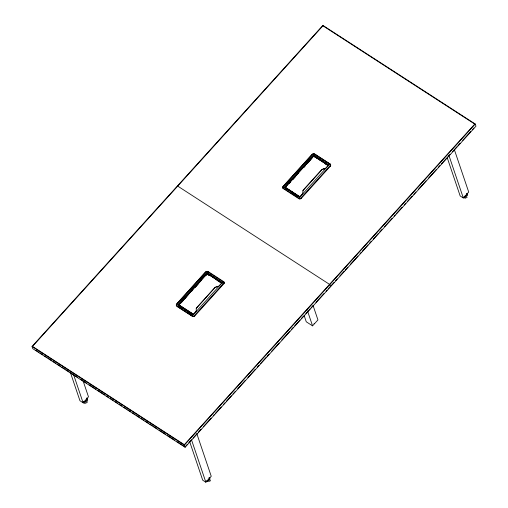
<?xml version="1.0" encoding="UTF-8"?>
<svg xmlns="http://www.w3.org/2000/svg" width="508" height="508" viewBox="0 0 508 508"><rect width="100%" height="100%" fill="white"/><g stroke="black" fill="none" stroke-linecap="round" stroke-linejoin="round"><path stroke-width="0.76" d="M209.861 479.482L209.899 478.028L209.404 477.628M193.269 314.725L178.74 305.213L178.778 304.756L178.975 305.035M178.74 305.213L207.181 273.602L221.869 283.153M221.907 283.178L207.328 273.507L205.397 275.869M207.137 274.066L206.972 273.666L178.752 304.819L193.37 314.293L196.253 310.959M294.862 194.443L299.822 197.174L285.255 187.63L285.299 187.173L313.703 156.026L328.384 165.57M313.677 156.134L313.582 156.591L313.722 156.083L328.409 165.341L325.222 168.675L323.005 169.012L324.955 168.7M196.221 308.394L196.272 311.023M302.819 193.211L302.666 193.643L303.117 190.195L321.653 169.729L323.024 169.075M210.376 480.619L210.502 480.098M299.542 197.187L299.809 196.914L285.407 187.509M328.46 165.487L326.136 164.44M178.841 304.876L193.351 314.23L193.338 314.642M313.576 156.14L285.267 187.236L299.885 196.71L302.647 193.58M196.247 308.451L215.138 287.312L218.707 286.258L221.894 282.924L207.416 273.552M302.762 190.868L322.282 169.323M193.351 314.23L193.218 314.579L178.816 305.124M299.752 196.837L299.809 196.914M86.627 401.491L87.262 400.641M466.547 196.526L467.189 195.669M209.626 481.597L209.969 481.197M32.029 346.481L322.897 25.4L475.234 124.003L475.971 126.174L185.102 447.256L32.766 348.653L32.029 346.481L184.372 445.091L185.102 447.256M70.352 372.364L79.953 400.742L83.102 402.774L88.487 396.831L83.166 381.108M223.412 281.483L208.305 271.64A2.064 1.734 -18.7 0 0 205.651 271.888L176.581 304.089A2.064 1.734 -18.7 0 0 176.981 306.324L192.068 316.084A2.223 1.861 -18.7 0 0 194.818 315.893L223.888 283.693A2.223 1.861 -18.7 0 0 223.387 281.4L223.412 281.483A2.223 1.861 -18.7 0 1 223.914 283.775L223.888 283.693M283.045 186.455L283.077 186.531A2.064 1.734 -18.7 0 0 283.477 188.766L283.451 188.684A2.064 1.734 -18.7 0 1 283.045 186.455L312.147 154.33A2.064 1.734 -18.7 0 1 314.801 154.083L329.908 163.925A2.223 1.861 -18.7 0 1 330.41 166.218L330.384 166.135A2.223 1.861 -18.7 0 0 329.882 163.843M176.581 304.089L205.676 271.971A2.064 1.734 -18.7 0 1 208.331 271.716L208.305 271.64M283.077 186.531L312.172 154.413A2.064 1.734 -18.7 0 1 314.827 154.159L329.908 163.925M222.263 282.645L193.192 314.846L178.111 305.079L207.181 272.879L222.288 282.721L207.181 272.879M328.759 165.087L299.688 197.288L284.601 187.522L313.671 155.321L328.784 165.164L313.671 155.321M178.111 305.079L207.207 272.961M284.601 187.522L313.703 155.404M180.562 303.282L183.204 300.368M184.258 299.199L187.96 295.116M191.129 291.617L192.71 289.865M194.824 287.534L201.168 280.537M289.192 183.369L290.773 181.616M292.36 179.87L298.704 172.866M303.454 167.621L305.568 165.284M306.629 164.116L311.912 158.286M181.178 302.755L183.293 300.425M184.874 298.672L185.934 297.51M191.745 291.09L192.799 289.922M195.44 287.007L198.082 284.093M206.013 275.342L207.067 274.174M289.281 183.426L290.862 181.674M292.976 179.343L295.618 176.422M303.543 167.678L305.657 165.341M307.245 163.595L309.886 160.674M286.849 189.351L286.41 188.754M314.979 157.22L315.341 157.143M180.334 306.934L180.696 306.857M218.681 286.201L215.157 287.376L196.602 307.778M283.451 188.684L298.558 198.526A2.223 1.861 -18.7 0 0 301.308 198.336L330.384 166.135M184.372 445.091L475.234 124.003M185.071 446.856L187.198 444.506M188.792 442.747L190.919 440.398M193.046 438.048L197.301 433.349M198.368 432.175L201.028 429.241M203.689 426.307L211.131 418.084M213.258 415.735L214.325 414.56M215.386 413.385L221.24 406.927M223.368 404.578L224.961 402.819M226.562 401.053L231.35 395.77M232.943 394.011L235.071 391.662M237.731 388.728L245.18 380.505M247.834 377.571L255.283 369.348M257.41 366.998L259.004 365.239M260.604 363.474L265.919 357.607M266.986 356.432L269.113 354.082M271.774 351.142L279.222 342.925M281.883 339.985L289.858 331.178M291.452 329.419L293.053 327.66M294.646 325.895L299.968 320.021M301.561 318.262L303.155 316.503M305.816 313.563L310.071 308.864M311.137 307.689L313.265 305.346M315.925 302.406L323.901 293.599M326.028 291.249L327.095 290.074M328.155 288.9L334.01 282.442M335.604 280.683L337.198 278.917M339.858 275.984L344.113 271.285M345.18 270.11L347.84 267.176M350.501 264.243L357.943 256.019M360.07 253.67L361.137 252.495M362.204 251.32L368.052 244.862M369.646 243.103L371.246 241.338M373.374 238.989L378.162 233.705M379.755 231.946L381.883 229.597M384.543 226.657L391.992 218.44M394.119 216.091L395.18 214.916M396.246 213.741L402.095 207.283M404.222 204.934L405.822 203.175M407.416 201.409L412.204 196.126M413.798 194.367L415.925 192.018M418.586 189.078L426.034 180.861M428.695 177.921L436.137 169.704M438.264 167.354L439.865 165.589M441.458 163.83L446.78 157.956M447.84 156.781L449.967 154.432M452.628 151.498L456.882 146.799M457.949 145.625L460.077 143.275M462.737 140.341L470.713 131.534M472.313 129.775L473.907 128.01M304 315.106L306.261 321.786L312.56 325.863L317.945 319.913L313.131 305.689M189.789 442.017L202.711 480.193L205.854 482.232L211.245 476.282L196.837 433.724M447.256 157.798L460.178 195.974L463.328 198.012L468.713 192.068L454.304 149.504M87.579 401.904L86.068 403.041M314.039 323.748L314.446 323.38M208.636 481.082L209.442 480.339M467.106 197.352L464.839 198.361M464.109 196.799L465.836 196.367L466.839 195.028L466.528 193.554M465.677 197.085L464.033 197.498L463.442 197.199M85.757 402.057L84.106 402.469L83.191 401.999M85.522 403.238L83.737 403.263M206.191 480.943L207.95 480.809L209.226 479.641L209.264 478.117L208.877 477.799M205.994 481.616L208.229 481.457M286.353 188.817L287.153 189.338M208.439 274.828L209.239 275.342M208.109 479.082L208.858 479.444M86.525 398.012L87.186 398.348L87.586 400.215M83.725 401.536L85.916 401.339L86.919 399.993L86.608 398.526M324.879 163.57L328.219 165.532M291.522 192.488L292.856 193.269M217.024 280.372L221.704 283.115M189.014 312.42L192.354 314.382M314.344 156.096L328.841 165.481M313.703 156.026L328.339 165.424M284.575 187.446L299.688 197.288M177.463 185.941L329.8 284.543L330.537 286.715M207.848 273.66L222.345 283.045M178.079 305.003L193.192 314.846M194.818 315.893L194.786 315.817A2.223 1.861 -18.7 0 1 192.037 316.008L176.981 306.324M35.897 350.304L38.557 352.025M39.891 352.889L42.558 354.616M44.552 355.905L47.219 357.632M48.552 358.496L51.88 360.648M53.213 361.512L55.874 363.233M57.207 364.096L60.535 366.249M61.868 367.113L64.535 368.84M65.862 369.697L69.196 371.856M70.523 372.72L77.851 377.457M80.512 379.184L86.506 383.064M89.173 384.785L95.834 389.096M97.828 390.392L104.489 394.703M106.489 395.992L108.483 397.288M110.484 398.583L113.144 400.304M115.145 401.599L117.805 403.32M119.139 404.184L121.806 405.911M123.8 407.2L126.467 408.927M127.8 409.785L130.461 411.512M132.461 412.807L135.122 414.528M136.455 415.392L139.783 417.544M141.116 418.408L143.777 420.135M145.11 420.992L148.444 423.151M149.771 424.015L152.438 425.736M153.772 426.599L157.099 428.752M159.099 430.047L165.754 434.359M167.754 435.648L174.415 439.96M177.076 441.687L183.737 445.992M209.315 275.26L208.515 274.745L209.01 275.279M180.143 306.387L180.638 306.921M465.144 195.345L465.607 196.018M85.223 400.317L85.687 400.99M448.92 155.448L463.328 198.012M301.308 198.336L301.282 198.26A2.223 1.861 -18.7 0 1 298.533 198.45L298.558 198.526M307.492 310.89L312.56 325.863M191.453 439.668L205.854 482.232M73.476 374.332L83.102 402.774M467.106 193.377L467.506 195.243M322.929 25.8L32.499 346.412L184.334 444.684L474.77 124.079L322.929 25.8M207.112 271.488L176.403 305.391L193.535 316.484L224.25 282.581L207.112 271.488M313.607 153.93L282.899 187.833L300.031 198.92L330.746 165.017L313.607 153.93"/></g></svg>
